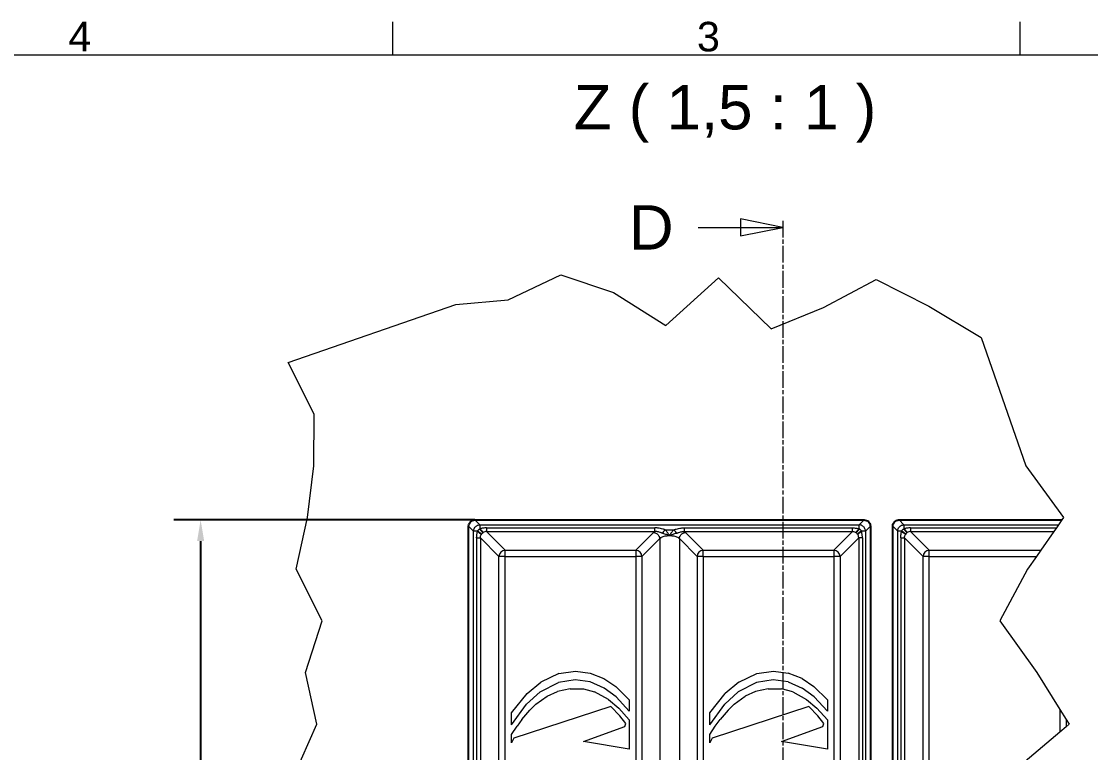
# Model space of a CAD drawing. Header units: millimetres. Extents: x 0 to 1486, y 0 to 1051.
# Drawn here: x 1152.5 to 1310.9, y 922.9 to 1031.2 of the extents above; entities that cross this region are included whole.
import ezdxf

# ---------------------------------------------------------------- set-up
doc = ezdxf.new("R2010")
doc.units = ezdxf.units.MM
doc.header["$LTSCALE"] = 1.25
doc.linetypes.add('CHAIN', pattern=[0.3543, 0.2362, -0.0295, 0.0591, -0.0295])
doc.linetypes.add('LONG_DASH_DOTTED', pattern=[0.3001, 0.2362, -0.0295, 0.0049, -0.0295])
for name, color, linetype, lineweight, true_color in [('Bemaßungen(DIN)', 7, 'Continuous', 5, 0x262659), ('Bruchlinien(DIN)', 7, 'Continuous', 9, 0x262659), ('Schnittansichtslinien(DIN)', 7, 'LONG_DASH_DOTTED', 9, 0x262659), ('Sichtbare Kanten(DIN)', 7, 'Continuous', 25, 0x262659), ('Sichtbare tangentiale Kanten(DIN)', 7, 'Continuous', 15, 0x1a1a3e), ('Skizziergeometrie(DIN)', 7, 'Continuous', 9, 0x262659), ('Symbole(DIN)', 7, 'Continuous', 15, 0x262659)]:
    doc.layers.add(name, color=color, linetype=linetype, lineweight=lineweight, true_color=true_color)
doc.styles.add('Aktuell-DIN', font='arial.ttf')
doc.styles.add('Aktuell-DINGroßer Text', font='arial.ttf')
doc.dimstyles.new('STANDARD-DIN', dxfattribs={"dimscale": 1.25, "dimtxt": 5.25, "dimasz": 2.5, "dimexe": 3.175, "dimexo": 0, "dimgap": 0.8, "dimtad": 1, "dimrnd": 1e-08, "dimtxsty": 'Aktuell-DINGroßer Text', "dimcen": 0.09, "dimdle": 10, "dimclrd": 256, "dimclre": 256, "dimclrt": 256, "dimazin": 2, "dimtfac": 0.666667, "dimtmove": 0, "dimatfit": 3, "dimfxl": 1, "dimtolj": 1, "dimlwd": 25, "dimlwe": 25, "dimarcsym": 0})

# ---------------------------------------------------------------- blocks, each defined once
blk = doc.blocks.new('Ränder Standardrahmen')
at = {"layer": 'Skizziergeometrie(DIN)'}
for p, q in [((966.06, 821), (966.06, 824.9)), ((1040.37, 821), (1040.37, 824.9))]:
    blk.add_line(p, q, dxfattribs=at)
at = {"layer": 'Skizziergeometrie(DIN)', "flags": 128}
blk.add_lwpolyline([(20, 20), (20, 821), (1169, 821), (1169, 20), (20, 20)], dxfattribs=at)
at = {"layer": 'Symbole(DIN)', "color": 179, "true_color": 0x262659, "char_height": 3.5, "attachment_point": 7, "style": 'Aktuell-DIN'}
for s, insert in [('4', (927.61, 821.4)), ('3', (1002.08, 821.34))]:
    blk.add_mtext(s, dxfattribs=dict(at, insert=insert))
blk = doc.blocks.new('2DTransSchnitt2')
at = {"layer": 'Schnittansichtslinien(DIN)', "linetype": 'Continuous'}
for p, q in [((1012.25, 800.55), (1007.25, 801.55)), ((1007.25, 801.55), (1007.25, 799.55)), ((1002.22, 800.55), (1007.25, 800.55)), ((1007.25, 800.55), (1012.25, 800.55)), ((1007.25, 799.55), (1012.25, 800.55)), ((1012.25, 655.6), (1007.25, 656.6)), ((1007.25, 656.6), (1007.25, 654.6)), ((1002.22, 655.6), (1007.25, 655.6)), ((1007.25, 655.6), (1012.25, 655.6)), ((1007.25, 654.6), (1012.25, 655.6))]:
    blk.add_line(p, q, dxfattribs=at)
at = {"layer": 'Schnittansichtslinien(DIN)', "linetype": 'CHAIN', "ltscale": 6.706732}
blk.add_line((1012.25, 801.33), (1012.25, 654.81), dxfattribs=at)
at = {"layer": 'Schnittansichtslinien(DIN)', "linetype": 'Continuous', "lineweight": 20}
for p, q in [((1012.25, 801.33), (1012.25, 799.76)), ((1012.25, 656.39), (1012.25, 654.81))]:
    blk.add_line(p, q, dxfattribs=at)
at = {"layer": 'Schnittansichtslinien(DIN)', "linetype": 'Continuous', "flags": 128}
for points in [[(1007.25, 799.55), (1012.25, 800.55), (1007.25, 801.55), (1007.25, 799.55)], [(1007.25, 654.6), (1012.25, 655.6), (1007.25, 656.6), (1007.25, 654.6)]]:
    blk.add_lwpolyline(points, dxfattribs=at)
at = {"layer": 'Schnittansichtslinien(DIN)'}
for points in [[(1007.25, 799.55), (1012.25, 800.55), (1007.25, 801.55), (1007.25, 799.55)], [(1007.25, 654.6), (1012.25, 655.6), (1007.25, 656.6), (1007.25, 654.6)]]:
    blk.add_solid(points, dxfattribs=at)
at = {"layer": 'Schnittansichtslinien(DIN)', "char_height": 5.25, "attachment_point": 7, "style": 'Aktuell-DINGroßer Text'}
for insert in [(994.02, 797.92), (994.02, 652.97)]:
    blk.add_mtext('D', dxfattribs=dict(at, insert=insert))
blk = doc.blocks.new('*D129')
at = {"layer": 'Bemaßungen(DIN)', "color": 250, "linetype": 'Continuous', "lineweight": 25, "true_color": 0x3f3f3f, "transparency": 16777216}
for p, q in [((1219.72, 957.39), (1175.13, 957.39)), ((1179.09, 954.26), (1179.09, 863.26)), ((1219.72, 860.13), (1175.13, 860.13))]:
    blk.add_line(p, q, dxfattribs=at)
at = {"layer": 'Bemaßungen(DIN)', "color": 250, "linetype": 'Continuous', "true_color": 0x3f3f3f, "transparency": 16777216}
for points in [[(1178.57, 954.26), (1179.62, 954.26), (1179.09, 957.39)], [(1178.57, 863.26), (1179.62, 863.26), (1179.09, 860.13)]]:
    blk.add_solid(points, dxfattribs=at)
at = {"layer": 'Defpoints', "color": 0, "linetype": 'Continuous', "transparency": 16777216}
for p in [(1219.72, 957.39), (1179.09, 860.13), (1219.72, 860.13)]:
    blk.add_point(p, dxfattribs=at)
at = {"layer": 'Bemaßungen(DIN)', "color": 179, "linetype": 'Continuous', "lineweight": 25, "true_color": 0x262659, "transparency": 16777216, "insert": (1170.21, 897.69), "char_height": 6.562, "attachment_point": 1, "rotation": 90, "style": 'Aktuell-DINGroßer Text'}
blk.add_mtext('\\A1;51,87', dxfattribs=at)

msp = doc.modelspace()

# ---------------------------------------------------------------- linework, layer by layer
at = {"layer": 'Bruchlinien(DIN)'}
for p, q in [((1224.6589, 989.9647), (1232.4428, 993.6496)), ((1232.4428, 993.6496), (1240.2268, 991.0539)), ((1248.0107, 986.1391), (1255.7946, 993.1953)), ((1255.7946, 993.1953), (1263.5786, 985.6535)), ((1271.3625, 988.8053), (1279.1464, 992.9516)), ((1279.1464, 992.9516), (1286.9304, 989.0431)), ((1216.875, 989.2613), (1224.6589, 989.9647)), ((1240.2268, 991.0539), (1248.0107, 986.1391)), ((1192.043, 980.6889), (1216.875, 989.2613)), ((1263.5786, 985.6535), (1271.3625, 988.8053)), ((1286.9304, 989.0431), (1294.7143, 984.3894)), ((1294.7143, 984.3894), (1301.3228, 965.3849)), ((1195.9129, 973.0369), (1192.043, 980.6889)), ((1195.846, 965.3849), (1195.9129, 973.0369)), ((1194.9151, 957.7329), (1195.846, 965.3849)), ((1301.3228, 965.3849), (1306.9024, 957.7329)), ((1193.244, 950.0809), (1194.9151, 957.7329)), ((1306.1525, 956.655), (1305.8383, 956.2033)), ((1306.6614, 957.3864), (1306.1525, 956.655)), ((1306.9024, 957.7329), (1306.6614, 957.3864)), ((1305.458, 955.6567), (1303.539, 952.8985)), ((1305.8383, 956.2033), (1305.458, 955.6567)), ((1302.9056, 951.988), (1301.5788, 950.0809)), ((1303.539, 952.8985), (1302.9056, 951.988)), ((1197.0859, 942.4289), (1193.244, 950.0809)), ((1301.5788, 950.0809), (1297.4729, 942.4289)), ((1194.6238, 934.7769), (1197.0859, 942.4289)), ((1297.4729, 942.4289), (1302.9447, 934.7769)), ((1196.3123, 927.1249), (1194.6238, 934.7769)), ((1302.9447, 934.7769), (1306.3592, 929.3014)), ((1306.3592, 929.3014), (1307.2696, 927.8416)), ((1192.9037, 919.4729), (1196.3123, 927.1249)), ((1307.2696, 926.7477), (1306.3592, 925.9794)), ((1307.2696, 927.8416), (1307.7165, 927.1249)), ((1307.7165, 927.1249), (1307.2696, 926.7477)), ((1306.3592, 925.9794), (1298.6492, 919.4729))]:
    msp.add_line(p, q, dxfattribs=at)
at = {"layer": 'Sichtbare Kanten(DIN)'}
for p, q in [((1219.7193, 957.3864), (1277.3563, 957.3864)), ((1282.5318, 957.3864), (1306.6614, 957.3864)), ((1218.7909, 861.0586), (1218.7909, 956.4581)), ((1278.2847, 956.4581), (1278.2847, 861.0586)), ((1281.6034, 861.0586), (1281.6034, 956.4581))]:
    msp.add_line(p, q, dxfattribs=at)
for points, knots in [([(1218.7909, 956.4581), (1218.7909, 956.578), (1218.8143, 956.6987), (1218.9038, 956.9199), (1218.9694, 957.0205), (1219.1347, 957.1909), (1219.2339, 957.2598), (1219.4019, 957.3336), (1219.4638, 957.3533), (1219.5901, 957.3797), (1219.6548, 957.3864), (1219.7193, 957.3864)], [0, 0, 0, 0, 0.019193526, 0.019193526, 0.0381660143, 0.0381660143, 0.0572507709, 0.0572507709, 0.0676675087, 0.0676675087, 0.0781083793, 0.0781083793, 0.0781083793, 0.0781083793]), ([(1277.3563, 957.3864), (1277.4763, 957.3864), (1277.597, 957.3631), (1277.8181, 957.2736), (1277.9188, 957.2079), (1278.0892, 957.0427), (1278.158, 956.9435), (1278.2319, 956.7755), (1278.2515, 956.7135), (1278.2779, 956.5873), (1278.2847, 956.5226), (1278.2847, 956.4581)], [0, 0, 0, 0, 0.0191935261, 0.0191935261, 0.0381660144, 0.0381660144, 0.0572507709, 0.0572507709, 0.0676675087, 0.0676675087, 0.0781083793, 0.0781083793, 0.0781083793, 0.0781083793]), ([(1281.6034, 956.4581), (1281.6034, 956.578), (1281.6268, 956.6987), (1281.7163, 956.9199), (1281.7819, 957.0205), (1281.9472, 957.1909), (1282.0464, 957.2598), (1282.2144, 957.3336), (1282.2763, 957.3533), (1282.4026, 957.3797), (1282.4673, 957.3864), (1282.5318, 957.3864)], [0, 0, 0, 0, 0.019193526, 0.019193526, 0.0381660143, 0.0381660143, 0.0572507709, 0.0572507709, 0.0676675087, 0.0676675087, 0.0781083793, 0.0781083793, 0.0781083793, 0.0781083793]), ([(1220.1151, 955.7266), (1220.1448, 955.7048), (1220.174, 955.6829), (1220.2026, 955.6611), (1220.2384, 955.634), (1220.2731, 955.6071), (1220.3064, 955.5807), (1220.3264, 955.5649), (1220.3459, 955.5493), (1220.3648, 955.5339), (1220.4026, 955.5032), (1220.438, 955.4735), (1220.4705, 955.4453), (1220.503, 955.4171), (1220.5326, 955.3904), (1220.5588, 955.3657), (1220.5718, 955.3533), (1220.5841, 955.3415), (1220.5954, 955.3301), (1220.6143, 955.3112), (1220.6307, 955.2938), (1220.6445, 955.278), (1220.6555, 955.2654), (1220.6648, 955.2539), (1220.6723, 955.2435)], [-1.07691042, -1.07691042, -1.07691042, -1.07691042, -0.95725371, -0.95725371, -0.95725371, -0.80769998, -0.80769998, -0.80769998, -0.71794028, -0.71794028, -0.71794028, -0.53845523, -0.53845523, -0.53845523, -0.35897014, -0.35897014, -0.35897014, -0.26921044, -0.26921044, -0.26921044, -0.11965671, -0.11965671, -0.11965671, 0, 0, 0, 0]), ([(1220.4507, 956.0623), (1220.4726, 956.0326), (1220.4945, 956.0034), (1220.5162, 955.9748), (1220.5434, 955.939), (1220.5703, 955.9043), (1220.5967, 955.871), (1220.6125, 955.851), (1220.6281, 955.8315), (1220.6435, 955.8126), (1220.6742, 955.7748), (1220.7039, 955.7394), (1220.7321, 955.7069), (1220.7603, 955.6744), (1220.787, 955.6448), (1220.8117, 955.6186), (1220.824, 955.6055), (1220.8359, 955.5933), (1220.8473, 955.5819), (1220.8662, 955.563), (1220.8836, 955.5466), (1220.8993, 955.5329), (1220.9119, 955.5219), (1220.9235, 955.5126), (1220.9339, 955.5051)], [-1.07691042, -1.07691042, -1.07691042, -1.07691042, -0.95725371, -0.95725371, -0.95725371, -0.80769998, -0.80769998, -0.80769998, -0.71794028, -0.71794028, -0.71794028, -0.53845523, -0.53845523, -0.53845523, -0.35897014, -0.35897014, -0.35897014, -0.26921044, -0.26921044, -0.26921044, -0.11965671, -0.11965671, -0.11965671, 0, 0, 0, 0]), ([(1276.6249, 956.0623), (1276.603, 956.0326), (1276.5811, 956.0034), (1276.5594, 955.9748), (1276.5322, 955.939), (1276.5053, 955.9043), (1276.479, 955.871), (1276.4631, 955.851), (1276.4475, 955.8315), (1276.4321, 955.8126), (1276.4014, 955.7748), (1276.3717, 955.7394), (1276.3435, 955.7069), (1276.3153, 955.6744), (1276.2887, 955.6448), (1276.264, 955.6186), (1276.2516, 955.6055), (1276.2397, 955.5933), (1276.2284, 955.5819), (1276.2095, 955.563), (1276.1921, 955.5466), (1276.1763, 955.5329), (1276.1637, 955.5219), (1276.1522, 955.5126), (1276.1418, 955.5051)], [-1.07691042, -1.07691042, -1.07691042, -1.07691042, -0.95725371, -0.95725371, -0.95725371, -0.80769998, -0.80769998, -0.80769998, -0.71794028, -0.71794028, -0.71794028, -0.53845523, -0.53845523, -0.53845523, -0.35897014, -0.35897014, -0.35897014, -0.26921044, -0.26921044, -0.26921044, -0.11965671, -0.11965671, -0.11965671, 0, 0, 0, 0]), ([(1276.9606, 955.7266), (1276.9309, 955.7048), (1276.9016, 955.6829), (1276.873, 955.6611), (1276.8373, 955.634), (1276.8025, 955.6071), (1276.7692, 955.5807), (1276.7492, 955.5649), (1276.7297, 955.5493), (1276.7109, 955.5339), (1276.6731, 955.5032), (1276.6377, 955.4735), (1276.6052, 955.4453), (1276.5726, 955.4171), (1276.5431, 955.3904), (1276.5169, 955.3657), (1276.5038, 955.3533), (1276.4915, 955.3415), (1276.4802, 955.3301), (1276.4613, 955.3112), (1276.4449, 955.2938), (1276.4312, 955.278), (1276.4202, 955.2654), (1276.4109, 955.2539), (1276.4034, 955.2435)], [-1.07691042, -1.07691042, -1.07691042, -1.07691042, -0.95725371, -0.95725371, -0.95725371, -0.80769998, -0.80769998, -0.80769998, -0.71794028, -0.71794028, -0.71794028, -0.53845523, -0.53845523, -0.53845523, -0.35897014, -0.35897014, -0.35897014, -0.26921044, -0.26921044, -0.26921044, -0.11965671, -0.11965671, -0.11965671, 0, 0, 0, 0]), ([(1282.9276, 955.7266), (1282.9573, 955.7048), (1282.9865, 955.6829), (1283.0151, 955.6611), (1283.0509, 955.634), (1283.0856, 955.6071), (1283.1189, 955.5807), (1283.1389, 955.5649), (1283.1584, 955.5493), (1283.1773, 955.5339), (1283.2151, 955.5032), (1283.2505, 955.4735), (1283.283, 955.4453), (1283.3155, 955.4171), (1283.3451, 955.3904), (1283.3713, 955.3657), (1283.3843, 955.3533), (1283.3966, 955.3415), (1283.4079, 955.3301), (1283.4268, 955.3112), (1283.4432, 955.2938), (1283.457, 955.278), (1283.468, 955.2654), (1283.4773, 955.2539), (1283.4848, 955.2435)], [-1.07691042, -1.07691042, -1.07691042, -1.07691042, -0.95725371, -0.95725371, -0.95725371, -0.80769998, -0.80769998, -0.80769998, -0.71794028, -0.71794028, -0.71794028, -0.53845523, -0.53845523, -0.53845523, -0.35897014, -0.35897014, -0.35897014, -0.26921044, -0.26921044, -0.26921044, -0.11965671, -0.11965671, -0.11965671, 0, 0, 0, 0]), ([(1283.2632, 956.0623), (1283.2851, 956.0326), (1283.307, 956.0034), (1283.3287, 955.9748), (1283.3559, 955.939), (1283.3828, 955.9043), (1283.4092, 955.871), (1283.425, 955.851), (1283.4406, 955.8315), (1283.456, 955.8126), (1283.4867, 955.7748), (1283.5164, 955.7394), (1283.5446, 955.7069), (1283.5728, 955.6744), (1283.5995, 955.6448), (1283.6242, 955.6186), (1283.6365, 955.6055), (1283.6484, 955.5933), (1283.6598, 955.5819), (1283.6787, 955.563), (1283.6961, 955.5466), (1283.7118, 955.5329), (1283.7244, 955.5219), (1283.736, 955.5126), (1283.7464, 955.5051)], [-1.07691042, -1.07691042, -1.07691042, -1.07691042, -0.95725371, -0.95725371, -0.95725371, -0.80769998, -0.80769998, -0.80769998, -0.71794028, -0.71794028, -0.71794028, -0.53845523, -0.53845523, -0.53845523, -0.35897014, -0.35897014, -0.35897014, -0.26921044, -0.26921044, -0.26921044, -0.11965671, -0.11965671, -0.11965671, 0, 0, 0, 0])]:
    msp.add_open_spline(points, degree=3, knots=knots, dxfattribs=at)
at = {"layer": 'Sichtbare tangentiale Kanten(DIN)'}
for p, q in [((1219.7193, 957.3864), (1220.4507, 956.655)), ((1220.4507, 956.655), (1276.6249, 956.655)), ((1277.3563, 957.3864), (1276.6249, 956.655)), ((1282.5318, 957.3864), (1283.2632, 956.655)), ((1283.2632, 956.655), (1306.1525, 956.655)), ((1218.7909, 956.4581), (1219.5224, 955.7266)), ((1219.5224, 861.79), (1219.5224, 955.7266)), ((1220.1151, 955.7266), (1219.5224, 955.7266)), ((1221.4311, 956.2033), (1246.3844, 956.2033)), ((1221.4311, 956.2033), (1221.4311, 955.6567)), ((1221.4311, 955.6567), (1224.1894, 952.8985)), ((1221.4311, 955.6567), (1246.3844, 955.6567)), ((1243.5467, 952.8985), (1246.1709, 955.5192)), ((1246.3844, 955.6567), (1246.3844, 956.2033)), ((1247.8864, 955.9123), (1249.189, 955.9123)), ((1250.6913, 956.2033), (1275.6445, 956.2033)), ((1250.6913, 956.2033), (1250.6913, 955.6567)), ((1250.6913, 955.6567), (1275.6445, 955.6567)), ((1253.5289, 952.8985), (1250.9048, 955.5192)), ((1275.6445, 955.6567), (1272.8863, 952.8985)), ((1275.6445, 955.6567), (1275.6445, 956.2033)), ((1278.2847, 956.4581), (1277.5533, 955.7266)), ((1277.5533, 955.7266), (1277.5533, 861.79)), ((1281.6034, 956.4581), (1282.3349, 955.7266)), ((1282.9276, 955.7266), (1282.3349, 955.7266)), ((1282.3349, 861.79), (1282.3349, 955.7266)), ((1284.2436, 956.2033), (1305.8383, 956.2033)), ((1284.2436, 956.2033), (1284.2436, 955.6567)), ((1284.2436, 955.6567), (1305.458, 955.6567)), ((1284.2436, 955.6567), (1287.0019, 952.8985)), ((1219.9741, 954.7462), (1219.9741, 862.7704)), ((1219.9741, 954.7462), (1220.5207, 954.7462)), ((1220.5207, 954.7462), (1223.2789, 951.988)), ((1220.5207, 954.7462), (1220.5207, 862.7704)), ((1244.4571, 951.988), (1247.0812, 954.6087)), ((1247.0812, 954.6087), (1247.0812, 862.9079)), ((1249.9944, 954.6087), (1249.9944, 862.9079)), ((1252.6186, 951.988), (1249.9944, 954.6087)), ((1276.5549, 954.7462), (1273.7967, 951.988)), ((1276.5549, 954.7462), (1276.5549, 862.7704)), ((1277.1016, 954.7462), (1276.5549, 954.7462)), ((1277.1016, 954.7462), (1277.1016, 862.7704)), ((1282.7866, 954.7462), (1283.3332, 954.7462)), ((1282.7866, 954.7462), (1282.7866, 862.7704)), ((1283.3332, 954.7462), (1283.3332, 862.7704)), ((1283.3332, 954.7462), (1286.0914, 951.988)), ((1224.1894, 951.988), (1223.2789, 951.988)), ((1223.2789, 865.5286), (1223.2789, 951.988)), ((1224.1894, 952.8985), (1243.5467, 952.8985)), ((1224.1894, 951.988), (1224.1894, 952.8985)), ((1224.1894, 951.988), (1243.5467, 951.988)), ((1224.1894, 865.5286), (1224.1894, 951.988)), ((1243.5467, 952.8985), (1243.5467, 951.988)), ((1243.5467, 951.988), (1243.5467, 865.5286)), ((1244.4571, 951.988), (1243.5467, 951.988)), ((1244.4571, 951.988), (1244.4571, 865.5286)), ((1252.6186, 951.988), (1252.6186, 865.5286)), ((1253.5289, 951.988), (1252.6186, 951.988)), ((1253.5289, 951.988), (1253.5289, 952.8985)), ((1253.5289, 952.8985), (1272.8863, 952.8985)), ((1253.5289, 951.988), (1272.8863, 951.988)), ((1253.5289, 951.988), (1253.5289, 865.5286)), ((1272.8863, 952.8985), (1272.8863, 951.988)), ((1272.8863, 951.988), (1272.8863, 865.5286)), ((1273.7967, 951.988), (1272.8863, 951.988)), ((1273.7967, 951.988), (1273.7967, 865.5286)), ((1286.0914, 865.5286), (1286.0914, 951.988)), ((1287.0019, 951.988), (1286.0914, 951.988)), ((1287.0019, 952.8985), (1303.539, 952.8985)), ((1287.0019, 951.988), (1287.0019, 952.8985)), ((1287.0019, 951.988), (1302.9056, 951.988)), ((1287.0019, 865.5286), (1287.0019, 951.988)), ((1306.3592, 929.3014), (1306.3592, 925.9794)), ((1307.2696, 927.8416), (1307.2696, 926.7477))]:
    msp.add_line(p, q, dxfattribs=at)
for centre, major_axis, ratio, start_param, end_param in [((1248.1523, 955.4094), (2.0513, 0.0336), 0.2634519, 2.60534136, 2.87545252), ((1247.8865, 955.9124), (-0.6269, -0.697), 0.00006917, 4.71258723, 5.49344297), ((1249.1889, 955.9123), (-0.6271, 0.6969), 0.00006922, 3.93117322, 4.71234706), ((1248.9234, 955.4094), (2.0513, -0.0336), 0.2634519, 0.26614014, 0.5362513), ((1224.1894, 951.988), (0.6629, 0.6629), 0.94463211, 0.81387764, 2.32771502), ((1243.5467, 951.988), (-0.6625, 0.6634), 0.94456542, 3.95615937, 5.46992632), ((1253.5289, 951.988), (-0.6625, -0.6634), 0.94456542, 3.95485164, 5.46861859), ((1272.8863, 951.988), (-0.6629, 0.6629), 0.94463211, 3.95547029, 5.46930767), ((1287.0019, 951.988), (0.6629, 0.6629), 0.94463211, 0.81387764, 2.32771502)]:
    msp.add_ellipse(centre, major_axis=major_axis, ratio=ratio, start_param=start_param, end_param=end_param, dxfattribs=at)
for points in [[(1219.5224, 955.7266), (1219.5249, 955.8873), (1219.6148, 956.2081), (1219.9693, 956.5626), (1220.2901, 956.6525), (1220.4507, 956.655)], [(1277.5533, 955.7266), (1277.5508, 955.8873), (1277.4609, 956.2081), (1277.1064, 956.5626), (1276.7856, 956.6525), (1276.6249, 956.655)], [(1282.3349, 955.7266), (1282.3374, 955.8873), (1282.4273, 956.2081), (1282.7818, 956.5626), (1283.1026, 956.6525), (1283.2632, 956.655)]]:
    msp.add_open_spline(points, degree=3, dxfattribs=at)
for points, knots in [([(1220.4507, 956.655), (1220.4507, 956.6426), (1220.4507, 956.5856), (1220.4507, 956.4149), (1220.4507, 956.2248), (1220.4507, 956.1006), (1220.4507, 956.0623)], [0, 0, 0, 0, 0.142354839, 0.284709677, 0.427064516, 0.489199075, 0.489199075, 0.489199075, 0.489199075]), ([(1276.6249, 956.0623), (1276.6249, 956.1006), (1276.6249, 956.2248), (1276.6249, 956.4149), (1276.6249, 956.5856), (1276.6249, 956.6426), (1276.6249, 956.655)], [-0.489199075, -0.489199075, -0.489199075, -0.489199075, -0.427064516, -0.284709677, -0.142354839, 0, 0, 0, 0]), ([(1283.2632, 956.655), (1283.2632, 956.6426), (1283.2632, 956.5856), (1283.2632, 956.4149), (1283.2632, 956.2248), (1283.2632, 956.1006), (1283.2632, 956.0623)], [0, 0, 0, 0, 0.142354839, 0.284709677, 0.427064516, 0.489199075, 0.489199075, 0.489199075, 0.489199075]), ([(1219.9741, 954.7462), (1219.9742, 954.7682), (1219.9743, 954.7901), (1219.9746, 954.812), (1219.975, 954.8339), (1219.9756, 954.8558), (1219.9764, 954.8776), (1219.9779, 954.9213), (1219.9802, 954.9649), (1219.9832, 955.0081), (1219.9893, 955.0944), (1219.9984, 955.1796), (1220.0104, 955.2622), (1220.0224, 955.3452), (1220.0374, 955.4259), (1220.055, 955.5035), (1220.0638, 955.5422), (1220.0732, 955.5802), (1220.0832, 955.6174), (1220.0882, 955.636), (1220.0934, 955.6545), (1220.0987, 955.6727), (1220.1041, 955.6908), (1220.1096, 955.7088), (1220.1151, 955.7266)], [0, 0, 0, 0, 0.033213819, 0.033213819, 0.033213819, 0.066411254, 0.066411254, 0.066411254, 0.132773773, 0.132773773, 0.132773773, 0.265178157, 0.265178157, 0.265178157, 0.3981672, 0.3981672, 0.3981672, 0.464557726, 0.464557726, 0.464557726, 0.497740401, 0.497740401, 0.497740401, 0.530899966, 0.530899966, 0.530899966, 0.530899966]), ([(1220.1151, 955.7266), (1220.1307, 955.7586), (1220.1661, 955.8249), (1220.2431, 955.9244), (1220.3455, 956.0074), (1220.4149, 956.0448), (1220.4507, 956.0623)], [0, 0, 0, 0, 0.063854333, 0.127110301, 0.187508406, 0.259085064, 0.259085064, 0.259085064, 0.259085064]), ([(1221.4311, 956.2033), (1221.4092, 956.2032), (1221.3873, 956.2031), (1221.3654, 956.2028), (1221.3435, 956.2024), (1221.3216, 956.2018), (1221.2997, 956.201), (1221.256, 956.1995), (1221.2125, 956.1972), (1221.1693, 956.1942), (1221.083, 956.1881), (1220.9978, 956.179), (1220.9152, 956.167), (1220.8322, 956.155), (1220.7515, 956.14), (1220.6739, 956.1224), (1220.6352, 956.1136), (1220.5972, 956.1041), (1220.5599, 956.0941), (1220.5413, 956.0891), (1220.5229, 956.084), (1220.5047, 956.0787), (1220.4865, 956.0733), (1220.4686, 956.0678), (1220.4507, 956.0623)], [0, 0, 0, 0, 0.033213819, 0.033213819, 0.033213819, 0.066411254, 0.066411254, 0.066411254, 0.132773773, 0.132773773, 0.132773773, 0.265178157, 0.265178157, 0.265178157, 0.3981672, 0.3981672, 0.3981672, 0.464557726, 0.464557726, 0.464557726, 0.497740401, 0.497740401, 0.497740401, 0.530899951, 0.530899951, 0.530899951, 0.530899951]), ([(1220.5207, 954.7462), (1220.516, 954.8386), (1220.5384, 955.0191), (1220.6208, 955.1735), (1220.6723, 955.2435)], [0, 0, 0, 0, 0.142490938, 0.285274001, 0.285274001, 0.285274001, 0.285274001]), ([(1220.6723, 955.2435), (1220.708, 955.2921), (1220.7882, 955.3876), (1220.8834, 955.468), (1220.9339, 955.5051)], [0, 0, 0, 0, 0.097590494, 0.198915748, 0.198915748, 0.198915748, 0.198915748]), ([(1221.4311, 955.6567), (1221.3388, 955.6614), (1221.1582, 955.6389), (1221.0039, 955.5566), (1220.9339, 955.5051)], [0, 0, 0, 0, 0.142490938, 0.285274001, 0.285274001, 0.285274001, 0.285274001]), ([(1246.1709, 955.5192), (1246.1928, 955.5179), (1246.2147, 955.5159), (1246.2365, 955.513), (1246.2802, 955.5073), (1246.3237, 955.4985), (1246.3665, 955.4867), (1246.4146, 955.4734), (1246.462, 955.4563), (1246.5078, 955.4355), (1246.5841, 955.4009), (1246.6563, 955.3561), (1246.7218, 955.3028), (1246.748, 955.2815), (1246.7731, 955.2588), (1246.797, 955.2349), (1246.8209, 955.211), (1246.8436, 955.1859), (1246.8649, 955.1597), (1246.9075, 955.1073), (1246.9447, 955.0506), (1246.9756, 954.991), (1246.9834, 954.976), (1246.9907, 954.9609), (1246.9976, 954.9457), (1247.0184, 954.8999), (1247.0355, 954.8525), (1247.0488, 954.8044), (1247.0606, 954.7616), (1247.0694, 954.7181), (1247.0751, 954.6744), (1247.0779, 954.6526), (1247.08, 954.6306), (1247.0812, 954.6087)], [-1.51379693, -1.51379693, -1.51379693, -1.51379693, -1.44171136, -1.44171136, -1.44171136, -1.29754023, -1.29754023, -1.29754023, -1.13535446, -1.13535446, -1.13535446, -0.86502682, -0.86502682, -0.86502682, -0.75689846, -0.75689846, -0.75689846, -0.64877011, -0.64877011, -0.64877011, -0.43251341, -0.43251341, -0.43251341, -0.37844247, -0.37844247, -0.37844247, -0.2162567, -0.2162567, -0.2162567, -0.07208557, -0.07208557, -0.07208557, 0, 0, 0, 0]), ([(1247.8864, 955.9123), (1247.8732, 955.9175), (1247.8602, 955.9227), (1247.847, 955.9279), (1247.8339, 955.9331), (1247.8207, 955.9382), (1247.8074, 955.9434), (1247.7809, 955.9536), (1247.7541, 955.9637), (1247.727, 955.9737), (1247.673, 955.9935), (1247.6176, 956.0128), (1247.5608, 956.0309), (1247.5546, 956.0328), (1247.5484, 956.0348), (1247.5422, 956.0367), (1247.433, 956.0708), (1247.3178, 956.1008), (1247.1968, 956.1254), (1247.079, 956.1494), (1246.9556, 956.1682), (1246.8288, 956.1812), (1246.8201, 956.1821), (1246.8114, 956.1829), (1246.8027, 956.1838), (1246.7342, 956.1903), (1246.6648, 956.1952), (1246.5949, 956.1985), (1246.56, 956.2001), (1246.5249, 956.2014), (1246.4898, 956.2021), (1246.4547, 956.2029), (1246.4195, 956.2031), (1246.3844, 956.2033)], [0, 0, 0, 0, 0.025828671, 0.025828671, 0.025828671, 0.051594286, 0.051594286, 0.051594286, 0.102982651, 0.102982651, 0.102982651, 0.205561311, 0.205561311, 0.205561311, 0.216740729, 0.216740729, 0.216740729, 0.412676897, 0.412676897, 0.412676897, 0.603557991, 0.603557991, 0.603557991, 0.616674454, 0.616674454, 0.616674454, 0.719463807, 0.719463807, 0.719463807, 0.770852378, 0.770852378, 0.770852378, 0.822232458, 0.822232458, 0.822232458, 0.822232458]), ([(1247.4451, 955.4218), (1247.4315, 955.4262), (1247.4179, 955.4307), (1247.4047, 955.4351), (1247.3914, 955.4395), (1247.3785, 955.444), (1247.3658, 955.4484), (1247.3403, 955.4573), (1247.3157, 955.4662), (1247.2918, 955.4749), (1247.2388, 955.4944), (1247.1893, 955.5133), (1247.1407, 955.5311), (1247.0573, 955.5615), (1246.9769, 955.5885), (1246.896, 955.6096), (1246.8173, 955.6302), (1246.738, 955.6451), (1246.6583, 955.6534), (1246.6099, 955.6585), (1246.5613, 955.6611), (1246.5128, 955.6615), (1246.4913, 955.6617), (1246.4698, 955.6614), (1246.4484, 955.6605), (1246.427, 955.6596), (1246.4057, 955.6582), (1246.3844, 955.6567)], [0, 0, 0, 0, 0.018972929, 0.018972929, 0.018972929, 0.037967172, 0.037967172, 0.037967172, 0.076005595, 0.076005595, 0.076005595, 0.16042953, 0.16042953, 0.16042953, 0.305459712, 0.305459712, 0.305459712, 0.446748174, 0.446748174, 0.446748174, 0.532485549, 0.532485549, 0.532485549, 0.570523389, 0.570523389, 0.570523389, 0.60860904, 0.60860904, 0.60860904, 0.60860904]), ([(1247.0812, 954.6087), (1247.1209, 954.6731), (1247.188, 954.7348), (1247.2779, 954.7906), (1247.3079, 954.8092), (1247.3404, 954.8271), (1247.3754, 954.8442), (1247.4454, 954.8785), (1247.5249, 954.9097), (1247.6124, 954.937), (1247.6998, 954.9642), (1247.7951, 954.9877), (1247.8951, 955.0066), (1248.0953, 955.0445), (1248.3162, 955.0644), (1248.5378, 955.0644)], [-3.69081148, -3.69081148, -3.69081148, -3.69081148, -3.41650111, -3.41650111, -3.41650111, -3.32495834, -3.32495834, -3.32495834, -3.14189091, -3.14189091, -3.14189091, -2.9591052, -2.9591052, -2.9591052, -2.59325206, -2.59325206, -2.59325206, -2.59325206]), ([(1248.5378, 955.0644), (1248.3464, 955.1314), (1248.0396, 955.2273), (1247.6959, 955.3389), (1247.5259, 955.3957), (1247.4451, 955.4218)], [0, 0, 0, 0, 0.268969391, 0.451567725, 0.634166059, 0.634166059, 0.634166059, 0.634166059]), ([(1248.5378, 955.0644), (1248.5271, 955.0841), (1248.5163, 955.1037), (1248.5052, 955.1231), (1248.494, 955.1424), (1248.4826, 955.1617), (1248.4711, 955.1809), (1248.4481, 955.2192), (1248.4246, 955.2573), (1248.4007, 955.2952), (1248.3674, 955.3479), (1248.3334, 955.4003), (1248.2969, 955.4508), (1248.281, 955.4729), (1248.2648, 955.4948), (1248.2483, 955.5164), (1248.1941, 955.5878), (1248.1368, 955.6569), (1248.0765, 955.7231), (1248.0463, 955.7561), (1248.0154, 955.7885), (1247.9837, 955.8201), (1247.9679, 955.8359), (1247.9519, 955.8515), (1247.9356, 955.8668), (1247.9194, 955.8822), (1247.9028, 955.8973), (1247.8864, 955.9123)], [0, 0, 0, 0, 0.035873411, 0.035873411, 0.035873411, 0.071705297, 0.071705297, 0.071705297, 0.143319301, 0.143319301, 0.143319301, 0.243031351, 0.243031351, 0.243031351, 0.286531688, 0.286531688, 0.286531688, 0.429863767, 0.429863767, 0.429863767, 0.501502743, 0.501502743, 0.501502743, 0.537278445, 0.537278445, 0.537278445, 0.573010309, 0.573010309, 0.573010309, 0.573010309]), ([(1249.189, 955.9123), (1249.1725, 955.8973), (1249.156, 955.8822), (1249.1397, 955.8668), (1249.1235, 955.8514), (1249.1075, 955.8358), (1249.0916, 955.82), (1249.06, 955.7884), (1249.029, 955.756), (1248.9989, 955.723), (1248.9365, 955.6545), (1248.8775, 955.5829), (1248.8215, 955.5089), (1248.7694, 955.4399), (1248.7219, 955.3676), (1248.6754, 955.2948), (1248.6514, 955.257), (1248.6277, 955.2191), (1248.6046, 955.1808), (1248.593, 955.1616), (1248.5816, 955.1424), (1248.5705, 955.123), (1248.5593, 955.1036), (1248.5485, 955.0841), (1248.5378, 955.0644)], [0, 0, 0, 0, 0.035727862, 0.035727862, 0.035727862, 0.07149696, 0.07149696, 0.07149696, 0.143120646, 0.143120646, 0.143120646, 0.291415324, 0.291415324, 0.291415324, 0.4296401, 0.4296401, 0.4296401, 0.501208721, 0.501208721, 0.501208721, 0.537025947, 0.537025947, 0.537025947, 0.572896892, 0.572896892, 0.572896892, 0.572896892]), ([(1249.6305, 955.4216), (1249.613, 955.416), (1249.5953, 955.4102), (1249.5774, 955.4044), (1249.5595, 955.3986), (1249.5413, 955.3926), (1249.5229, 955.3866), (1249.4861, 955.3745), (1249.4483, 955.362), (1249.4091, 955.3492), (1249.3282, 955.3225), (1249.2416, 955.294), (1249.1472, 955.2638), (1249.0589, 955.2355), (1248.964, 955.2057), (1248.8637, 955.1734), (1248.8119, 955.1567), (1248.7586, 955.1393), (1248.7041, 955.1212), (1248.6769, 955.1121), (1248.6495, 955.1029), (1248.6217, 955.0934), (1248.594, 955.084), (1248.5659, 955.0743), (1248.5378, 955.0644)], [0, 0, 0, 0, 0.039761403, 0.039761403, 0.039761403, 0.079457064, 0.079457064, 0.079457064, 0.158714755, 0.158714755, 0.158714755, 0.322589722, 0.322589722, 0.322589722, 0.475897414, 0.475897414, 0.475897414, 0.555168067, 0.555168067, 0.555168067, 0.594708349, 0.594708349, 0.594708349, 0.634183016, 0.634183016, 0.634183016, 0.634183016]), ([(1248.5378, 955.0644), (1248.7594, 955.0644), (1248.9803, 955.0445), (1249.1805, 955.0066), (1249.2805, 954.9877), (1249.3758, 954.9642), (1249.4632, 954.937), (1249.5507, 954.9097), (1249.6302, 954.8785), (1249.7002, 954.8442), (1249.7352, 954.8271), (1249.7678, 954.8092), (1249.7978, 954.7906), (1249.8877, 954.7348), (1249.9547, 954.6731), (1249.9944, 954.6087)], [-2.59325206, -2.59325206, -2.59325206, -2.59325206, -2.22739892, -2.22739892, -2.22739892, -2.0446132, -2.0446132, -2.0446132, -1.86154577, -1.86154577, -1.86154577, -1.77000301, -1.77000301, -1.77000301, -1.49569263, -1.49569263, -1.49569263, -1.49569263]), ([(1249.189, 955.9123), (1249.2022, 955.9175), (1249.2152, 955.9227), (1249.2283, 955.9279), (1249.2415, 955.9331), (1249.2547, 955.9382), (1249.268, 955.9434), (1249.2945, 955.9536), (1249.3213, 955.9637), (1249.3484, 955.9737), (1249.4025, 955.9935), (1249.4579, 956.0127), (1249.5147, 956.0308), (1249.5209, 956.0328), (1249.5271, 956.0347), (1249.5333, 956.0367), (1249.6424, 956.0707), (1249.7576, 956.1008), (1249.8786, 956.1254), (1249.9965, 956.1494), (1250.1198, 956.1682), (1250.2466, 956.1811), (1250.2554, 956.182), (1250.2641, 956.1829), (1250.2729, 956.1838), (1250.3414, 956.1903), (1250.4108, 956.1952), (1250.4807, 956.1985), (1250.5157, 956.2001), (1250.5507, 956.2014), (1250.5858, 956.2021), (1250.6209, 956.2029), (1250.6561, 956.2031), (1250.6913, 956.2033)], [0, 0, 0, 0, 0.025833508, 0.025833508, 0.025833508, 0.051603606, 0.051603606, 0.051603606, 0.103000363, 0.103000363, 0.103000363, 0.205595618, 0.205595618, 0.205595618, 0.216733821, 0.216733821, 0.216733821, 0.412667386, 0.412667386, 0.412667386, 0.60358148, 0.60358148, 0.60358148, 0.616777461, 0.616777461, 0.616777461, 0.719584108, 0.719584108, 0.719584108, 0.770981237, 0.770981237, 0.770981237, 0.822369805, 0.822369805, 0.822369805, 0.822369805]), ([(1249.6305, 955.4216), (1249.6442, 955.4261), (1249.6577, 955.4305), (1249.671, 955.435), (1249.6842, 955.4394), (1249.6972, 955.4439), (1249.7099, 955.4483), (1249.7354, 955.4572), (1249.7599, 955.4661), (1249.7838, 955.4749), (1249.8367, 955.4943), (1249.8862, 955.5133), (1249.9347, 955.531), (1250.0182, 955.5615), (1250.0986, 955.5885), (1250.1795, 955.6096), (1250.2582, 955.6302), (1250.3375, 955.6451), (1250.4173, 955.6534), (1250.4657, 955.6585), (1250.5143, 955.6611), (1250.5628, 955.6615), (1250.5844, 955.6617), (1250.6058, 955.6614), (1250.6272, 955.6605), (1250.6486, 955.6596), (1250.67, 955.6582), (1250.6913, 955.6567)], [0, 0, 0, 0, 0.018972282, 0.018972282, 0.018972282, 0.037965936, 0.037965936, 0.037965936, 0.076003534, 0.076003534, 0.076003534, 0.160395243, 0.160395243, 0.160395243, 0.305397125, 0.305397125, 0.305397125, 0.446684315, 0.446684315, 0.446684315, 0.532477521, 0.532477521, 0.532477521, 0.57051482, 0.57051482, 0.57051482, 0.608600007, 0.608600007, 0.608600007, 0.608600007]), ([(1249.9944, 954.6087), (1249.9957, 954.6306), (1249.9977, 954.6526), (1250.0006, 954.6744), (1250.0062, 954.7181), (1250.0151, 954.7616), (1250.0269, 954.8044), (1250.0402, 954.8525), (1250.0573, 954.8999), (1250.078, 954.9457), (1250.085, 954.9609), (1250.0923, 954.976), (1250.1, 954.991), (1250.1309, 955.0506), (1250.1682, 955.1073), (1250.2108, 955.1597), (1250.2321, 955.1859), (1250.2548, 955.211), (1250.2786, 955.2349), (1250.3025, 955.2588), (1250.3277, 955.2815), (1250.3538, 955.3028), (1250.4193, 955.3561), (1250.4915, 955.4009), (1250.5679, 955.4355), (1250.6137, 955.4563), (1250.661, 955.4734), (1250.7091, 955.4867), (1250.7519, 955.4985), (1250.7954, 955.5073), (1250.8391, 955.513), (1250.861, 955.5159), (1250.8829, 955.5179), (1250.9048, 955.5192)], [-1.51379693, -1.51379693, -1.51379693, -1.51379693, -1.44171136, -1.44171136, -1.44171136, -1.29754023, -1.29754023, -1.29754023, -1.13535446, -1.13535446, -1.13535446, -1.08128352, -1.08128352, -1.08128352, -0.86502682, -0.86502682, -0.86502682, -0.75689847, -0.75689847, -0.75689847, -0.64877011, -0.64877011, -0.64877011, -0.37844248, -0.37844248, -0.37844248, -0.2162567, -0.2162567, -0.2162567, -0.07208557, -0.07208557, -0.07208557, 0, 0, 0, 0]), ([(1275.6445, 956.2033), (1275.6664, 956.2032), (1275.6884, 956.2031), (1275.7103, 956.2028), (1275.7322, 956.2024), (1275.754, 956.2018), (1275.7759, 956.201), (1275.8196, 956.1995), (1275.8631, 956.1972), (1275.9064, 956.1942), (1275.9927, 956.1881), (1276.0778, 956.179), (1276.1605, 956.167), (1276.2435, 956.155), (1276.3241, 956.14), (1276.4017, 956.1224), (1276.4405, 956.1136), (1276.4785, 956.1041), (1276.5157, 956.0941), (1276.5343, 956.0891), (1276.5527, 956.084), (1276.5709, 956.0787), (1276.5891, 956.0733), (1276.6071, 956.0678), (1276.6249, 956.0623)], [0, 0, 0, 0, 0.033213819, 0.033213819, 0.033213819, 0.066411254, 0.066411254, 0.066411254, 0.132773773, 0.132773773, 0.132773773, 0.265178157, 0.265178157, 0.265178157, 0.3981672, 0.3981672, 0.3981672, 0.464557726, 0.464557726, 0.464557726, 0.497740401, 0.497740401, 0.497740401, 0.530899951, 0.530899951, 0.530899951, 0.530899951]), ([(1275.6445, 955.6567), (1275.7368, 955.6614), (1275.9174, 955.6389), (1276.0717, 955.5566), (1276.1418, 955.5051)], [0, 0, 0, 0, 0.142490938, 0.285274001, 0.285274001, 0.285274001, 0.285274001]), ([(1276.4034, 955.2435), (1276.3677, 955.2921), (1276.2875, 955.3876), (1276.1923, 955.468), (1276.1418, 955.5051)], [0, 0, 0, 0, 0.097590494, 0.198915748, 0.198915748, 0.198915748, 0.198915748]), ([(1276.5549, 954.7462), (1276.5596, 954.8386), (1276.5372, 955.0191), (1276.4549, 955.1735), (1276.4034, 955.2435)], [0, 0, 0, 0, 0.142490938, 0.285274001, 0.285274001, 0.285274001, 0.285274001]), ([(1276.9606, 955.7266), (1276.945, 955.7586), (1276.9095, 955.8249), (1276.8326, 955.9244), (1276.7301, 956.0074), (1276.6607, 956.0448), (1276.6249, 956.0623)], [0, 0, 0, 0, 0.063854333, 0.127110301, 0.187508406, 0.259085064, 0.259085064, 0.259085064, 0.259085064]), ([(1277.5533, 955.7266), (1277.5485, 955.7266), (1277.5414, 955.7266), (1277.5321, 955.7266), (1277.5192, 955.7266), (1277.5021, 955.7266), (1277.481, 955.7266), (1277.4715, 955.7266), (1277.4612, 955.7266), (1277.4501, 955.7266), (1277.4187, 955.7266), (1277.3812, 955.7266), (1277.3385, 955.7266), (1277.3084, 955.7266), (1277.2757, 955.7266), (1277.241, 955.7266), (1277.2092, 955.7266), (1277.1756, 955.7266), (1277.1407, 955.7266), (1277.1143, 955.7266), (1277.087, 955.7266), (1277.0593, 955.7266), (1277.027, 955.7266), (1276.994, 955.7266), (1276.9606, 955.7266)], [0, 0, 0, 0, 0.1366456, 0.1366456, 0.1366456, 0.32509317, 0.32509317, 0.32509317, 0.4099368, 0.4099368, 0.4099368, 0.65022952, 0.65022952, 0.65022952, 0.81987359, 0.81987359, 0.81987359, 0.97537618, 0.97537618, 0.97537618, 1.09316479, 1.09316479, 1.09316479, 1.22981038, 1.22981038, 1.22981038, 1.22981038]), ([(1277.1016, 954.7462), (1277.1015, 954.7682), (1277.1014, 954.7901), (1277.101, 954.812), (1277.1007, 954.8339), (1277.1001, 954.8558), (1277.0993, 954.8776), (1277.0977, 954.9213), (1277.0955, 954.9649), (1277.0924, 955.0081), (1277.0864, 955.0944), (1277.0773, 955.1796), (1277.0653, 955.2622), (1277.0532, 955.3452), (1277.0382, 955.4259), (1277.0206, 955.5035), (1277.0118, 955.5422), (1277.0024, 955.5802), (1276.9924, 955.6174), (1276.9874, 955.636), (1276.9823, 955.6545), (1276.9769, 955.6727), (1276.9716, 955.6908), (1276.9661, 955.7088), (1276.9606, 955.7266)], [0, 0, 0, 0, 0.033213819, 0.033213819, 0.033213819, 0.066411254, 0.066411254, 0.066411254, 0.132773773, 0.132773773, 0.132773773, 0.265178157, 0.265178157, 0.265178157, 0.3981672, 0.3981672, 0.3981672, 0.464557726, 0.464557726, 0.464557726, 0.497740401, 0.497740401, 0.497740401, 0.530899965, 0.530899965, 0.530899965, 0.530899965]), ([(1282.7866, 954.7462), (1282.7867, 954.7682), (1282.7868, 954.7901), (1282.7871, 954.812), (1282.7875, 954.8339), (1282.7881, 954.8558), (1282.7889, 954.8776), (1282.7904, 954.9213), (1282.7927, 954.9649), (1282.7957, 955.0081), (1282.8018, 955.0944), (1282.8109, 955.1796), (1282.8229, 955.2622), (1282.8349, 955.3452), (1282.8499, 955.4259), (1282.8675, 955.5035), (1282.8763, 955.5422), (1282.8857, 955.5802), (1282.8957, 955.6174), (1282.9007, 955.636), (1282.9059, 955.6545), (1282.9112, 955.6727), (1282.9166, 955.6908), (1282.9221, 955.7088), (1282.9276, 955.7266)], [0, 0, 0, 0, 0.033213819, 0.033213819, 0.033213819, 0.066411254, 0.066411254, 0.066411254, 0.132773773, 0.132773773, 0.132773773, 0.265178157, 0.265178157, 0.265178157, 0.3981672, 0.3981672, 0.3981672, 0.464557726, 0.464557726, 0.464557726, 0.497740401, 0.497740401, 0.497740401, 0.530899966, 0.530899966, 0.530899966, 0.530899966]), ([(1282.9276, 955.7266), (1282.9432, 955.7586), (1282.9786, 955.8249), (1283.0556, 955.9244), (1283.158, 956.0074), (1283.2274, 956.0448), (1283.2632, 956.0623)], [0, 0, 0, 0, 0.063854333, 0.127110301, 0.187508406, 0.259085064, 0.259085064, 0.259085064, 0.259085064]), ([(1284.2436, 956.2033), (1284.2217, 956.2032), (1284.1998, 956.2031), (1284.1779, 956.2028), (1284.156, 956.2024), (1284.1341, 956.2018), (1284.1122, 956.201), (1284.0685, 956.1995), (1284.025, 956.1972), (1283.9818, 956.1942), (1283.8955, 956.1881), (1283.8103, 956.179), (1283.7277, 956.167), (1283.6447, 956.155), (1283.564, 956.14), (1283.4864, 956.1224), (1283.4477, 956.1136), (1283.4097, 956.1041), (1283.3724, 956.0941), (1283.3538, 956.0891), (1283.3354, 956.084), (1283.3172, 956.0787), (1283.299, 956.0733), (1283.2811, 956.0678), (1283.2632, 956.0623)], [0, 0, 0, 0, 0.033213819, 0.033213819, 0.033213819, 0.066411254, 0.066411254, 0.066411254, 0.132773773, 0.132773773, 0.132773773, 0.265178157, 0.265178157, 0.265178157, 0.3981672, 0.3981672, 0.3981672, 0.464557726, 0.464557726, 0.464557726, 0.497740401, 0.497740401, 0.497740401, 0.530899951, 0.530899951, 0.530899951, 0.530899951]), ([(1283.3332, 954.7462), (1283.3285, 954.8386), (1283.3509, 955.0191), (1283.4333, 955.1735), (1283.4848, 955.2435)], [0, 0, 0, 0, 0.142490938, 0.285274001, 0.285274001, 0.285274001, 0.285274001]), ([(1283.4848, 955.2435), (1283.5205, 955.2921), (1283.6007, 955.3876), (1283.6959, 955.468), (1283.7464, 955.5051)], [0, 0, 0, 0, 0.097590494, 0.198915748, 0.198915748, 0.198915748, 0.198915748]), ([(1284.2436, 955.6567), (1284.1513, 955.6614), (1283.9707, 955.6389), (1283.8164, 955.5566), (1283.7464, 955.5051)], [0, 0, 0, 0, 0.142490938, 0.285274001, 0.285274001, 0.285274001, 0.285274001])]:
    msp.add_open_spline(points, degree=3, knots=knots, dxfattribs=at)
at = {"layer": 'Skizziergeometrie(DIN)'}
for p, q in [((1232.1422, 934.6349), (1229.4815, 933.3604)), ((1232.1419, 934.6338), (1234.5908, 935.0082)), ((1234.5909, 935.0084), (1236.7768, 934.7128)), ((1236.7768, 934.7128), (1238.8229, 933.8888)), ((1258.8215, 933.3604), (1261.4822, 934.6349)), ((1261.4819, 934.6338), (1263.9308, 935.0082)), ((1263.9309, 935.0084), (1266.1168, 934.7128)), ((1268.1629, 933.8888), (1266.1168, 934.7128)), ((1227.4404, 931.6622), (1229.4822, 933.36)), ((1229.3837, 931.9282), (1232.0771, 933.3245)), ((1234.5438, 933.7285), (1232.0768, 933.3234)), ((1236.7864, 933.3994), (1234.5428, 933.7291)), ((1238.863, 932.4883), (1236.7864, 933.3994)), ((1238.8239, 933.8891), (1240.5917, 932.6992)), ((1258.8222, 933.36), (1256.7804, 931.6622)), ((1261.4171, 933.3245), (1258.7237, 931.9282)), ((1263.8838, 933.7285), (1261.4168, 933.3234)), ((1266.1264, 933.3994), (1263.8828, 933.7291)), ((1266.1264, 933.3994), (1268.203, 932.4883)), ((1268.1639, 933.8891), (1269.9317, 932.6992)), ((1225.1551, 928.8314), (1227.4395, 931.6615)), ((1227.3752, 930.098), (1229.3839, 931.9268)), ((1228.7551, 930.0933), (1230.4156, 931.2682)), ((1230.4168, 931.2689), (1231.9253, 931.9701)), ((1233.8268, 932.3991), (1231.9251, 931.9697)), ((1233.8268, 932.3991), (1235.776, 932.3658)), ((1235.7758, 932.3654), (1237.4481, 931.9102)), ((1239.5058, 930.7739), (1237.4483, 931.9108)), ((1240.6323, 931.1824), (1238.8649, 932.4885)), ((1240.5915, 932.6996), (1242.5804, 930.7517)), ((1242.5802, 929.0572), (1240.6314, 931.1824)), ((1254.4951, 928.8314), (1256.7795, 931.6615)), ((1258.7221, 931.9268), (1256.7133, 930.098)), ((1258.0951, 930.0933), (1259.7556, 931.2682)), ((1261.2634, 931.9701), (1259.7549, 931.2689)), ((1263.1668, 932.3991), (1261.2651, 931.9697)), ((1263.1668, 932.3991), (1265.116, 932.3658)), ((1266.7881, 931.9102), (1265.1158, 932.3654)), ((1266.7864, 931.9108), (1268.8439, 930.7739)), ((1269.9704, 931.1824), (1268.203, 932.4885)), ((1271.9204, 930.7517), (1269.9315, 932.6996)), ((1271.9202, 929.0572), (1269.9714, 931.1824)), ((1225.1556, 927.0318), (1227.3744, 930.0987)), ((1239.8359, 929.7808), (1225.5034, 925.0708)), ((1227.8606, 929.2417), (1228.7552, 930.0932)), ((1239.5046, 930.7737), (1241.0084, 929.525)), ((1241.1884, 928.3776), (1239.836, 929.782)), ((1242.5809, 930.7521), (1242.5809, 929.0571)), ((1254.4956, 927.0318), (1256.7144, 930.0987)), ((1269.1759, 929.7808), (1254.8416, 925.0708)), ((1258.0952, 930.0932), (1257.2006, 929.2417)), ((1268.8446, 930.7737), (1270.3484, 929.525)), ((1270.5284, 928.3776), (1269.176, 929.782)), ((1271.9191, 930.7521), (1271.9191, 929.0571)), ((1225.1566, 927.0321), (1225.1566, 928.8321)), ((1226.6775, 927.8473), (1227.8609, 929.2411)), ((1242.5807, 927.7736), (1241.0095, 929.5251)), ((1242.057, 927.2686), (1241.1891, 928.3761)), ((1254.4947, 927.0321), (1254.4947, 928.8321)), ((1257.2009, 929.2411), (1256.0175, 927.8473)), ((1270.3495, 929.5251), (1271.9207, 927.7736)), ((1271.397, 927.2686), (1270.5291, 928.3761)), ((1225.1558, 925.6203), (1225.9545, 926.8514)), ((1226.6778, 927.8476), (1225.9546, 926.8512)), ((1235.7991, 924.5571), (1241.9116, 926.7958)), ((1241.9099, 926.7962), (1242.0562, 927.269)), ((1242.5809, 927.7727), (1242.5809, 923.4208)), ((1254.4958, 925.6203), (1255.2945, 926.8514)), ((1255.2946, 926.8512), (1256.0178, 927.8476)), ((1265.1391, 924.5571), (1271.2497, 926.7958)), ((1271.2499, 926.7962), (1271.3962, 927.269)), ((1271.9191, 927.7727), (1271.9191, 923.4208)), ((1225.1566, 924.4014), (1225.1566, 925.6202)), ((1225.5034, 925.0708), (1225.1566, 924.4014)), ((1254.4947, 924.4014), (1254.4947, 925.6202)), ((1254.8416, 925.0708), (1254.4947, 924.4014)), ((1242.5809, 923.4208), (1235.7991, 924.5571)), ((1271.9191, 923.4208), (1265.1391, 924.5571))]:
    msp.add_line(p, q, dxfattribs=at)

# ---------------------------------------------------------------- block references
at = {"xscale": 1.25, "yscale": 1.25, "zscale": 1.25}
msp.add_blockref('Ränder Standardrahmen', (0, 0), dxfattribs=at)
at = {"layer": 'Schnittansichtslinien(DIN)', "xscale": 1.25, "yscale": 1.25, "zscale": 1.25}
msp.add_blockref('2DTransSchnitt2', (0, 0), dxfattribs=at)

# ---------------------------------------------------------------- texts
at = {"layer": 'Symbole(DIN)', "color": 179, "true_color": 0x262659, "insert": (1234.344, 1013.2166), "char_height": 6.5625, "attachment_point": 7, "style": 'Aktuell-DINGroßer Text'}
msp.add_mtext('Z ( 1,5 : 1 )', dxfattribs=at)

# ---------------------------------------------------------------- dimensions: what is measured, and where the dimension line sits
at = {"layer": 'Bemaßungen(DIN)', "color": 250, "linetype": 'Continuous', "lineweight": 25, "true_color": 0x3f3f3f}
dim = msp.add_linear_dim(base=(1179.0943, 860.1302), p1=(1219.7193, 957.3864), p2=(1219.7193, 860.1302), angle=270, dimstyle='STANDARD-DIN', override={"dimgap": 0.8, "dimdec": 2, "dimlfac": 0.533333, "dimtol": 0, "dimlim": 0, "dimtp": 0, "dimtm": 0, "dimtdec": 2, "dimtofl": 0, "dimatfit": 1}, dxfattribs=at)
dim.commit()
dim.dimension.update_dxf_attribs({"geometry": '*D129', "text_midpoint": (1179.0943, 908.7583), "dimtype": 160})

doc.saveas('drawing.dxf')
